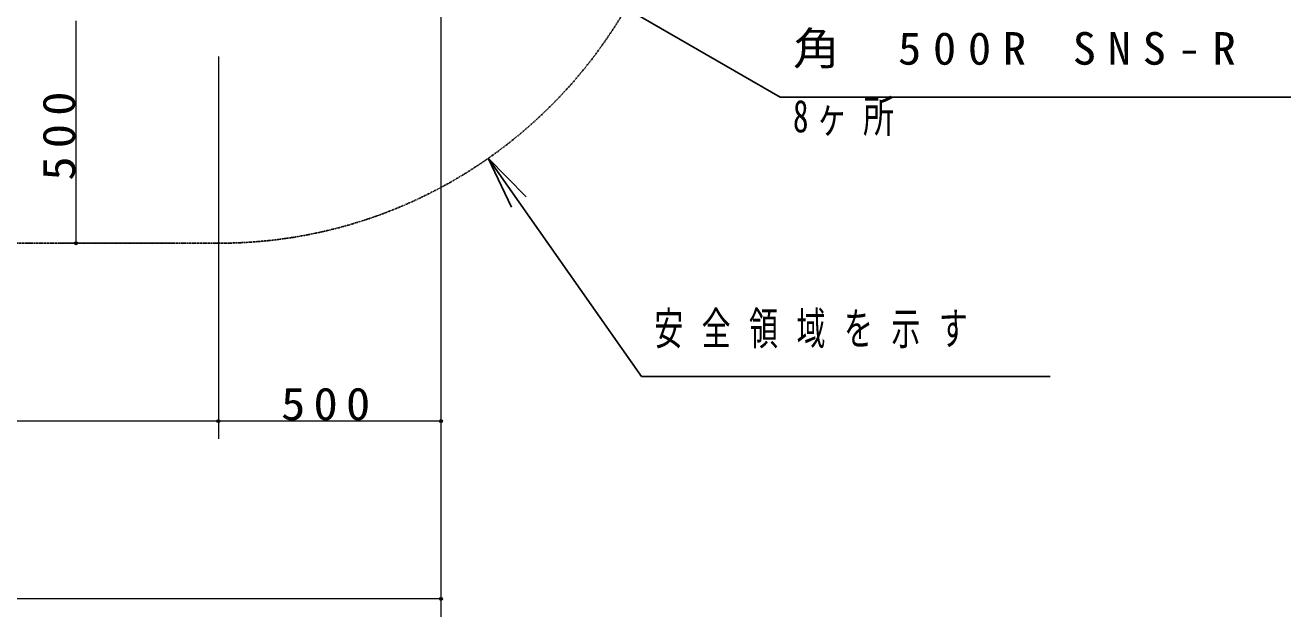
# Model space of a CAD drawing. Units: millimetres at full size. Extents: x -15400 to 0, y 0 to 10680.
# Drawn here: x -10884 to -8040, y 4418 to 5748 of the extents above; entities that cross this region are included whole.
import ezdxf

# ---------------------------------------------------------------- set-up
doc = ezdxf.new("R2010")
doc.units = ezdxf.units.MM
doc.linetypes.add('USER3', pattern=[8, 3, -1, 1, -1, 1, -1])
doc.layers.add('線', color=2, linetype='Continuous', lineweight=25)
doc.layers.add('補助', color=2, linetype='Continuous', lineweight=50)
doc.styles.add('ＭＳ ゴシック', font='')
doc.styles.get('ＭＳ ゴシック').set_extended_font_data('MS Gothic')

# ---------------------------------------------------------------- blocks, each defined once
blk = doc.blocks.new('dimension_origin')
at = {"color": 0, "linetype": 'Continuous', "lineweight": -2}
blk.add_circle((0, 0), 1.25, dxfattribs=at)

msp = doc.modelspace()

# ---------------------------------------------------------------- linework, layer by layer
at = {"layer": '線', "linetype": 'USER3'}
msp.add_line((-12449.607, 5257.893), (-10449.607, 5257.893), dxfattribs=at)
msp.add_arc((-10449.607, 6315.393), 1057.5, 270, 0, dxfattribs=at)
at = {"layer": '補助', "lineweight": 13}
for p, q in [((-9949.607, 6235.393), (-9949.607, 4417.893)), ((-9949.607, 6235.393), (-9949.607, 4817.893)), ((-10769.607, 5257.893), (-10769.607, 5757.893)), ((-10449.607, 5677.893), (-10449.607, 4817.893)), ((-10449.607, 5677.893), (-10449.607, 4817.893)), ((-10549.607, 5257.893), (-10809.607, 5257.893)), ((-10449.607, 4857.893), (-12449.607, 4857.893)), ((-9949.607, 4857.893), (-10449.607, 4857.893)), ((-9949.607, 4457.893), (-12949.607, 4457.893))]:
    msp.add_line(p, q, dxfattribs=at)
at = {"layer": '補助', "lineweight": 25}
for p, q in [((-9862.875, 5976.643), (-9187.375, 5586.643)), ((-9187.375, 5586.643), (-9147.375, 5586.643)), ((-9147.375, 5586.643), (-8039.731, 5586.643)), ((-9843.05, 5449.14), (-9774.221, 5350.842)), ((-9757.837, 5362.313), (-9843.05, 5449.14)), ((-9790.604, 5339.37), (-9843.05, 5449.14)), ((-9774.221, 5350.842), (-9499.075, 4957.893)), ((-9499.075, 4957.893), (-9459.075, 4957.893)), ((-9459.075, 4957.893), (-8580.119, 4957.893))]:
    msp.add_line(p, q, dxfattribs=at)

# ---------------------------------------------------------------- block references
at = {"layer": '補助', "lineweight": 13, "xscale": 2.67, "yscale": 2.67}
for p, rotation in [((-10769.607, 5257.893), 90), ((-10449.607, 4857.893), 180), ((-9949.607, 4857.893), 180), ((-9949.607, 4457.893), 180)]:
    msp.add_blockref('dimension_origin', p, dxfattribs=dict(at, rotation=rotation))
msp.add_blockref('dimension_origin', (-10449.607, 4857.893), dxfattribs=at)

# ---------------------------------------------------------------- texts
at = {"layer": '補助', "char_height": 73.31, "style": 'ＭＳ ゴシック'}
for s, insert, attachment_point in [('\\T1.5;\\W1.05;角\\~500R\\~SNS-R', (-9158.375, 5732.73), 1), ('\\T1.5;\\W0.7;8ヶ所', (-9158.375, 5580.556), 1), ('\\T1.64;\\W0.65;安全領域を示す', (-9470.075, 5102.893), 1), ('\\T1.33;\\W1.1;500', (-10199.607, 4858.893), 8)]:
    msp.add_mtext(s, dxfattribs=dict(at, insert=insert, attachment_point=attachment_point))
at = {"layer": '補助', "insert": (-10770.607, 5507.893), "char_height": 73.31, "attachment_point": 8, "rotation": 90, "style": 'ＭＳ ゴシック'}
msp.add_mtext('\\T1.33;\\W1.1;500', dxfattribs=at)

doc.saveas('drawing.dxf')
